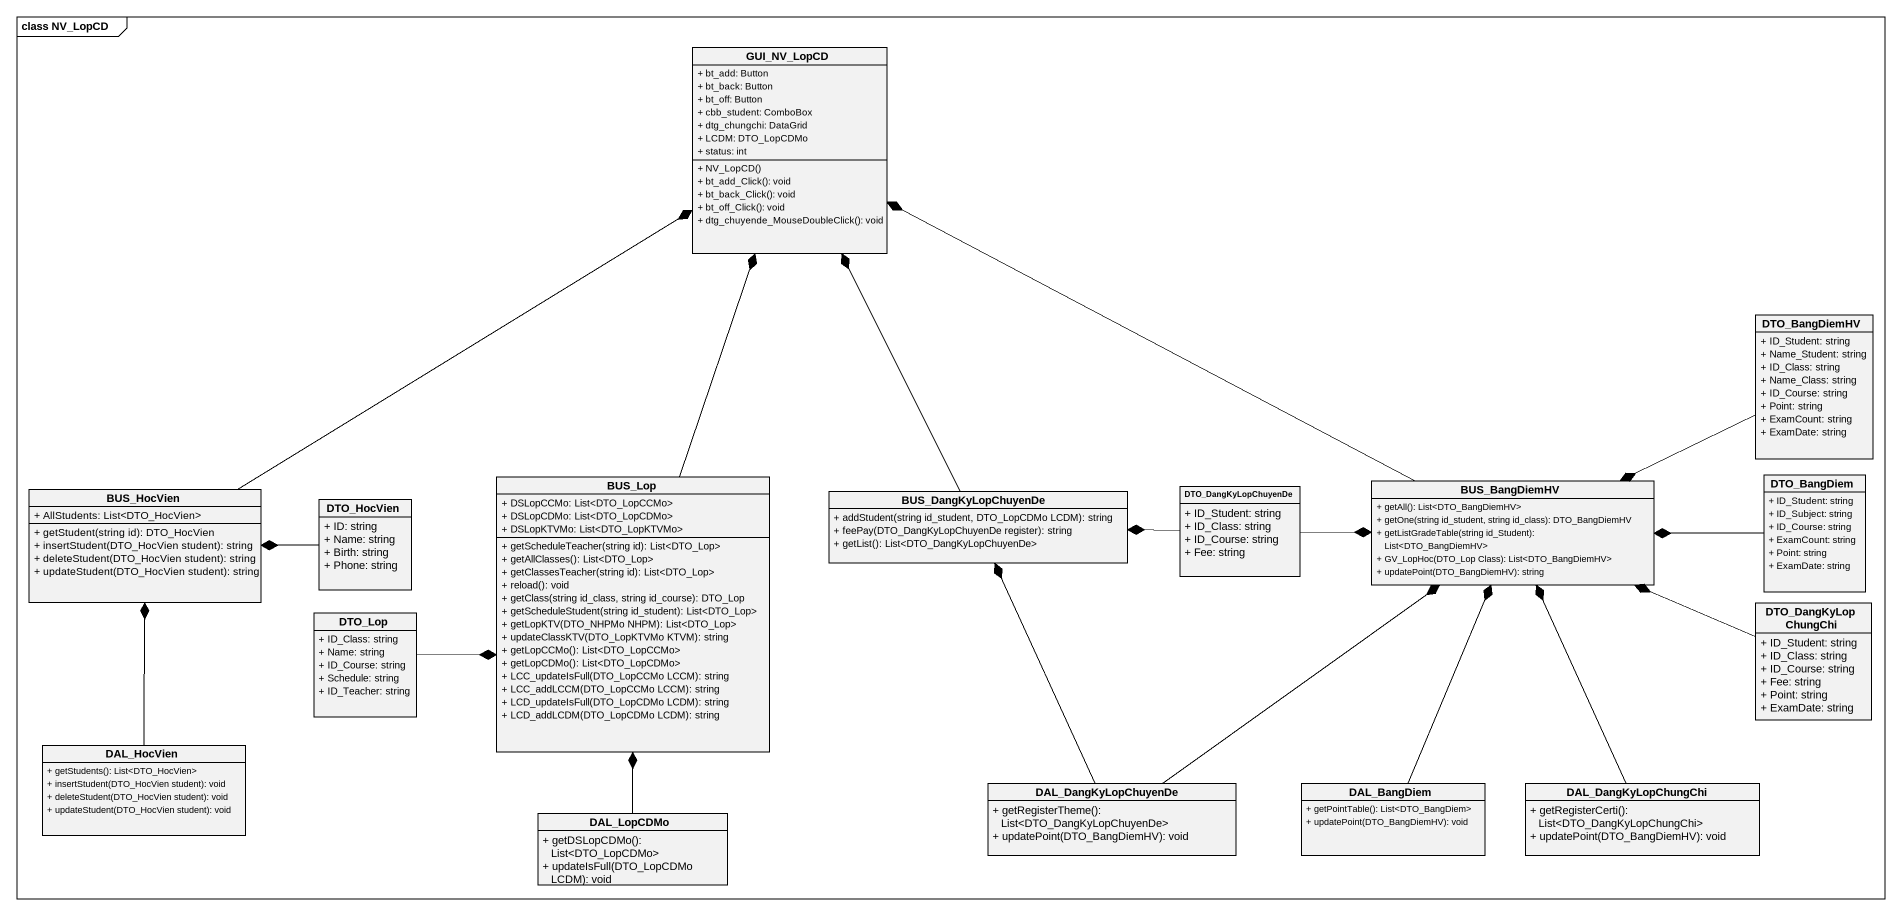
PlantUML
@startuml
mainframe class NV_LopCD
hide circle
hide empty members
skinparam classAttributeIconSize 0
class GUI_NV_LopCD {
  + bt_add: Button
  + bt_back: Button
  + bt_off: Button
  + cbb_student: ComboBox
  + dtg_chungchi: DataGrid
  + LCDM: DTO_LopCDMo
  + status: int
  + NV_LopCD()
  + bt_add_Click(): void
  + bt_back_Click(): void
  + bt_off_Click(): void
  + dtg_chuyende_MouseDoubleClick(): void
}
class DTO_BangDiemHV {
  + ID_Student: string
  + Name_Student: string
  + ID_Class: string
  + Name_Class: string
  + ID_Course: string
  + Point: string
  + ExamCount: string
  + ExamDate: string
}
class BUS_Lop {
  + DSLopCCMo: List<DTO_LopCCMo>
  + DSLopCDMo: List<DTO_LopCDMo>
  + DSLopKTVMo: List<DTO_LopKTVMo>
  + getScheduleTeacher(string id): List<DTO_Lop>
  + getAllClasses(): List<DTO_Lop>
  + getClassesTeacher(string id): List<DTO_Lop>
  + reload(): void
  + getClass(string id_class, string id_course): DTO_Lop
  + getScheduleStudent(string id_student): List<DTO_Lop>
  + getLopKTV(DTO_NHPMo NHPM): List<DTO_Lop>
  + updateClassKTV(DTO_LopKTVMo KTVM): string
  + getLopCCMo(): List<DTO_LopCCMo>
  + getLopCDMo(): List<DTO_LopCDMo>
  + LCC_updateIsFull(DTO_LopCCMo LCCM): string
  + LCC_addLCCM(DTO_LopCCMo LCCM): string
  + LCD_updateIsFull(DTO_LopCDMo LCDM): string
  + LCD_addLCDM(DTO_LopCDMo LCDM): string
}
class DTO_BangDiem {
  + ID_Student: string
  + ID_Subject: string
  + ID_Course: string
  + ExamCount: string
  + Point: string
  + ExamDate: string
}
class BUS_HocVien {
  + AllStudents: List<DTO_HocVien>
  + getStudent(string id): DTO_HocVien
  + insertStudent(DTO_HocVien student): string
  + deleteStudent(DTO_HocVien student): string
  + updateStudent(DTO_HocVien student): string
}
class DTO_HocVien {
  + ID: string
  + Name: string
  + Birth: string
  + Phone: string
}
class BUS_DangKyLopChuyenDe {
  + addStudent(string id_student, DTO_LopCDMo LCDM): string
  + feePay(DTO_DangKyLopChuyenDe register): string
  + getList(): List<DTO_DangKyLopChuyenDe>
}
class DTO_DangKyLopChuyenDe {
  + ID_Student: string
  + ID_Class: string
  + ID_Course: string
  + Fee: string
}
class BUS_BangDiemHV {
  + getAll(): List<DTO_BangDiemHV>
  + getOne(string id_student, string id_class): DTO_BangDiemHV
  + getListGradeTable(string id_Student): List<DTO_BangDiemHV>
  + GV_LopHoc(DTO_Lop Class): List<DTO_BangDiemHV>
  + updatePoint(DTO_BangDiemHV): string
}
class DTO_Lop {
  + ID_Class: string
  + Name: string
  + ID_Course: string
  + Schedule: string
  + ID_Teacher: string
}
class DTO_DangKyLopChungChi {
  + ID_Student: string
  + ID_Class: string
  + ID_Course: string
  + Fee: string
  + Point: string
  + ExamDate: string
}
class DAL_HocVien {
  + getStudents(): List<DTO_HocVien>
  + insertStudent(DTO_HocVien student): void
  + deleteStudent(DTO_HocVien student): void
  + updateStudent(DTO_HocVien student): void
}
class DAL_DangKyLopChuyenDe {
  + getRegisterTheme(): List<DTO_DangKyLopChuyenDe>
  + updatePoint(DTO_BangDiemHV): void
}
class DAL_BangDiem {
  + getPointTable(): List<DTO_BangDiem>
  + updatePoint(DTO_BangDiemHV): void
}
class DAL_DangKyLopChungChi {
  + getRegisterCerti(): List<DTO_DangKyLopChungChi>
  + updatePoint(DTO_BangDiemHV): void
}
class DAL_LopCDMo {
  + getDSLopCDMo(): List<DTO_LopCDMo>
  + updateIsFull(DTO_LopCDMo LCDM): void
}
DTO_BangDiemHV -left-* BUS_BangDiemHV
BUS_Lop -up-* GUI_NV_LopCD
DTO_BangDiem -left-* BUS_BangDiemHV
BUS_HocVien -up-* GUI_NV_LopCD
DTO_HocVien -left-* BUS_HocVien
BUS_DangKyLopChuyenDe -up-* GUI_NV_LopCD
DTO_DangKyLopChuyenDe -left-* BUS_DangKyLopChuyenDe
DTO_DangKyLopChuyenDe -right-* BUS_BangDiemHV
BUS_BangDiemHV -left-* GUI_NV_LopCD
DTO_Lop -right-* BUS_Lop
DTO_DangKyLopChungChi -left-* BUS_BangDiemHV
DAL_HocVien -up-* BUS_HocVien
DAL_DangKyLopChuyenDe -up-* BUS_DangKyLopChuyenDe
DAL_DangKyLopChuyenDe -up-* BUS_BangDiemHV
DAL_BangDiem -up-* BUS_BangDiemHV
DAL_DangKyLopChungChi -up-* BUS_BangDiemHV
DAL_LopCDMo -up-* BUS_Lop
@enduml
